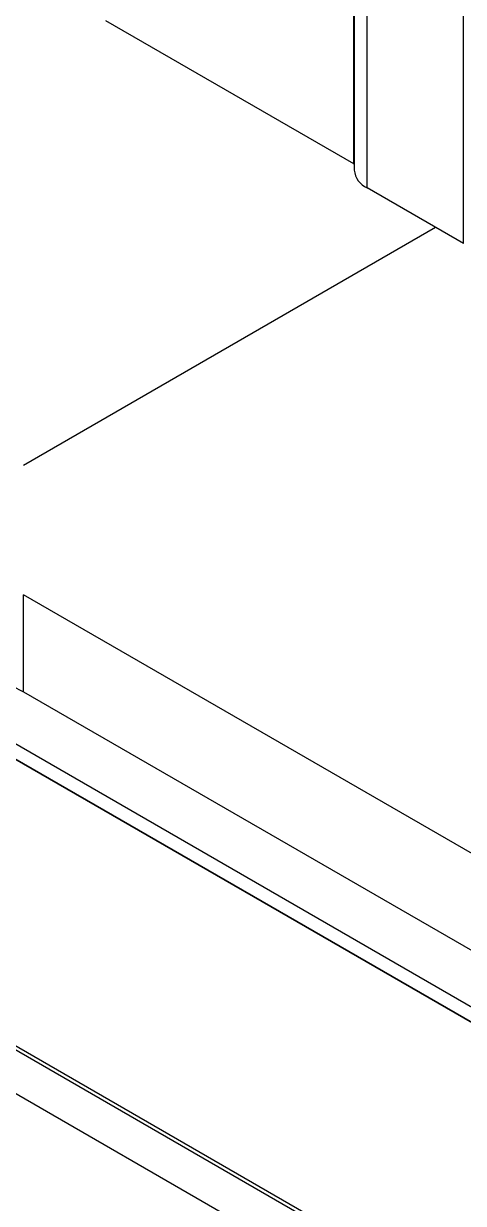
# Model space of a CAD drawing. Extents: x -976302 to -776254, y 5665 to 231437.
# Drawn here: x -788668.9 to -788557.4, y 88235 to 88534.2 of the extents above; entities that cross this region are included whole.
import ezdxf

# ---------------------------------------------------------------- set-up
doc = ezdxf.new("R2010")
doc.units = 0
doc.header["$LTSCALE"] = 1000
doc.header["$MEASUREMENT"] = 0
doc.layers.add('暖通', color=7, linetype='Continuous')

msp = doc.modelspace()

# ---------------------------------------------------------------- linework, layer by layer
at = {"layer": '暖通', "color": 7}
for p, q in [((-788397.26, 88193.43), (-791955.4, 90247.51)), ((-788397.26, 88193.43), (-791955.4, 90247.51)), ((-791953.11, 90242.44), (-788397.18, 88189.64)), ((-791953.11, 90242.44), (-788397.18, 88189.64)), ((-788397.18, 88189.49), (-791951.85, 90241.55)), ((-788397.18, 88189.49), (-791951.85, 90241.55)), ((-788397.18, 88115.85), (-791952.14, 90168.09)), ((-788397.18, 88115.85), (-791952.14, 90168.09)), ((-788397.18, 88116.86), (-791951.85, 90168.93)), ((-788397.18, 88116.86), (-791951.85, 90168.93)), ((-788397.26, 88104.79), (-791955.4, 90158.87)), ((-788397.26, 88104.79), (-791955.4, 90158.87)), ((-788585.17, 88498.58), (-788585.17, 89731.22)), ((-788585.17, 88498.58), (-788585.17, 89731.22)), ((-788585.04, 89729.68), (-788585.04, 88497.04)), ((-788585.04, 89729.68), (-788585.04, 88497.04)), ((-788581.79, 88492.52), (-788581.79, 89725.16)), ((-788581.79, 88492.52), (-788581.79, 89725.16)), ((-788557.37, 88478.42), (-788557.37, 89711.06)), ((-788557.37, 88478.42), (-788557.37, 89711.06)), ((-788585.17, 88498.58), (-788648.06, 88534.88)), ((-788585.17, 88498.58), (-788648.06, 88534.88)), ((-788557.37, 88478.42), (-788581.79, 88492.52)), ((-788557.37, 88478.42), (-788581.79, 88492.52)), ((-788668.92, 88422.22), (-788564.47, 88482.52)), ((-788668.92, 88422.22), (-788564.47, 88482.52)), ((-788482.63, 88281.81), (-788668.92, 88389.35)), ((-788668.92, 88364.7), (-788668.92, 88389.35)), ((-788482.63, 88281.81), (-788668.92, 88389.35)), ((-788668.92, 88364.7), (-788668.92, 88389.35)), ((-788668.92, 88364.7), (-788482.63, 88257.16)), ((-788668.92, 88364.7), (-788482.63, 88257.16))]:
    msp.add_line(p, q, dxfattribs=at)
at = {"layer": '暖通', "color": 7, "flags": 128}
msp.add_lwpolyline([(-788585.04, 88498.48), (-788585.09, 88498.52), (-788585.17, 88498.58)], dxfattribs=at)
msp.add_lwpolyline([(-788585.04, 88498.48), (-788585.09, 88498.52), (-788585.17, 88498.58)], dxfattribs=at)
at = {"layer": '暖通', "color": 7}
for centre, radius, start, end in [((-788579.67, 88497.47), 5.39, 184.5816, 246.7386), ((-788579.67, 88497.47), 5.39, 184.5816, 246.7386), ((-788660.57, 88383.14), 20.25, 185.6948, 245.6253), ((-788660.57, 88383.14), 20.25, 185.6948, 245.6253)]:
    msp.add_arc(centre, radius, start, end, dxfattribs=at)

doc.saveas('drawing.dxf')
